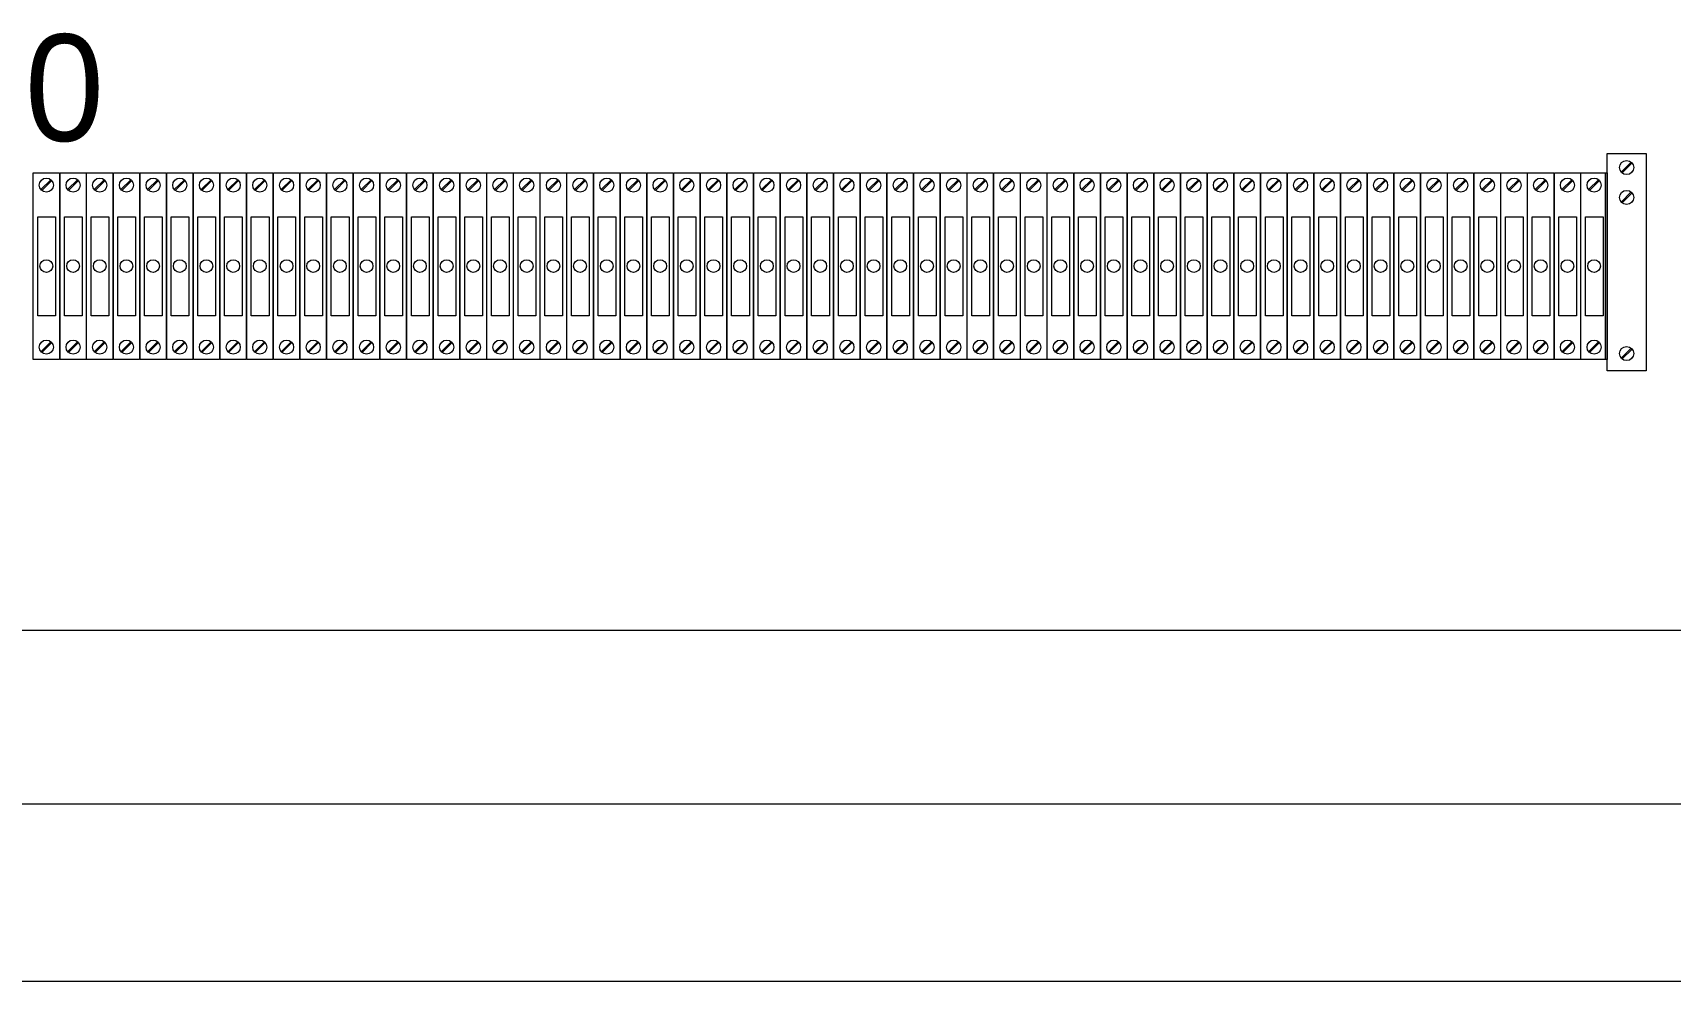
# Model space of a CAD drawing. Header units: millimetres. Extents: x 32721 to 72822, y 57624 to 123188.
# Drawn here: x 37888 to 38078.6, y 65149.2 to 65259.6 of the extents above; entities that cross this region are included whole.
import ezdxf

# ---------------------------------------------------------------- set-up
doc = ezdxf.new("R2010")
doc.units = ezdxf.units.MM
doc.header["$LTSCALE"] = 10
doc.layers.add('1轮廓实线层', color=7, linetype='Continuous', lineweight=18)
doc.layers.add('6文字层', color=3, linetype='Continuous', lineweight=18)
doc.styles.add('样式 1', font='SIMYOU.TTF', dxfattribs={"width": 0.75})

msp = doc.modelspace()

# ---------------------------------------------------------------- linework, layer by layer
at = {"layer": '1轮廓实线层', "lineweight": 13}
for p, q in [((38071.22, 65245.52), (38075.77, 65245.52)), ((38071.22, 65220.24), (38071.22, 65245.52)), ((38075.77, 65245.52), (38075.77, 65220.24)), ((38072.86, 65243.36), (38074.02, 65244.52)), ((38072.96, 65243.26), (38074.12, 65244.42)), ((37888.09, 65243.29), (37891.13, 65243.29)), ((37888.09, 65221.56), (37888.09, 65243.29)), ((37888.98, 65241.32), (37890.14, 65242.48)), ((37889.08, 65241.22), (37890.24, 65242.38)), ((37891.13, 65243.29), (37891.13, 65221.56)), ((37891.2, 65243.29), (37894.23, 65243.29)), ((37891.2, 65221.56), (37891.2, 65243.29)), ((37892.08, 65241.32), (37893.25, 65242.48)), ((37892.19, 65241.22), (37893.35, 65242.38)), ((37894.23, 65243.29), (37894.23, 65221.56)), ((37894.3, 65243.29), (37897.34, 65243.29)), ((37894.3, 65221.56), (37894.3, 65243.29)), ((37895.19, 65241.32), (37896.35, 65242.48)), ((37895.29, 65241.22), (37896.45, 65242.38)), ((37897.34, 65243.29), (37897.34, 65221.56)), ((37897.41, 65243.29), (37900.44, 65243.29)), ((37897.41, 65221.56), (37897.41, 65243.29)), ((37898.29, 65241.32), (37899.46, 65242.48)), ((37898.4, 65241.22), (37899.56, 65242.38)), ((37900.44, 65243.29), (37900.44, 65221.56)), ((37900.51, 65243.29), (37903.55, 65243.29)), ((37900.51, 65221.56), (37900.51, 65243.29)), ((37901.4, 65241.32), (37902.56, 65242.48)), ((37901.5, 65241.22), (37902.66, 65242.38)), ((37903.55, 65243.29), (37903.55, 65221.56)), ((37903.62, 65243.29), (37906.65, 65243.29)), ((37903.62, 65221.56), (37903.62, 65243.29)), ((37904.5, 65241.32), (37905.67, 65242.48)), ((37904.61, 65241.22), (37905.77, 65242.38)), ((37906.65, 65243.29), (37906.65, 65221.56)), ((37906.72, 65243.29), (37909.76, 65243.29)), ((37906.72, 65221.56), (37906.72, 65243.29)), ((37907.61, 65241.32), (37908.77, 65242.48)), ((37907.71, 65241.22), (37908.87, 65242.38)), ((37909.76, 65243.29), (37909.76, 65221.56)), ((37909.83, 65243.29), (37912.86, 65243.29)), ((37909.83, 65221.56), (37909.83, 65243.29)), ((37910.71, 65241.32), (37911.88, 65242.48)), ((37910.82, 65241.22), (37911.98, 65242.38)), ((37912.86, 65243.29), (37912.86, 65221.56)), ((37912.93, 65243.29), (37915.97, 65243.29)), ((37912.93, 65221.56), (37912.93, 65243.29)), ((37913.82, 65241.32), (37914.98, 65242.48)), ((37913.92, 65241.22), (37915.08, 65242.38)), ((37915.97, 65243.29), (37915.97, 65221.56)), ((37916.04, 65243.29), (37919.07, 65243.29)), ((37916.04, 65221.56), (37916.04, 65243.29)), ((37916.92, 65241.32), (37918.09, 65242.48)), ((37917.03, 65241.22), (37918.19, 65242.38)), ((37919.07, 65243.29), (37919.07, 65221.56)), ((37919.14, 65243.29), (37922.18, 65243.29)), ((37919.14, 65221.56), (37919.14, 65243.29)), ((37920.03, 65241.32), (37921.19, 65242.48)), ((37920.13, 65241.22), (37921.29, 65242.38)), ((37922.18, 65243.29), (37922.18, 65221.56)), ((37922.25, 65243.29), (37925.28, 65243.29)), ((37922.25, 65221.56), (37922.25, 65243.29)), ((37923.13, 65241.32), (37924.3, 65242.48)), ((37923.24, 65241.22), (37924.4, 65242.38)), ((37925.28, 65243.29), (37925.28, 65221.56)), ((37925.35, 65243.29), (37928.39, 65243.29)), ((37925.35, 65221.56), (37925.35, 65243.29)), ((37926.24, 65241.32), (37927.4, 65242.48)), ((37926.34, 65241.22), (37927.5, 65242.38)), ((37928.39, 65243.29), (37928.39, 65221.56)), ((37928.46, 65243.29), (37931.49, 65243.29)), ((37928.46, 65221.56), (37928.46, 65243.29)), ((37929.34, 65241.32), (37930.51, 65242.48)), ((37929.45, 65241.22), (37930.61, 65242.38)), ((37931.49, 65243.29), (37931.49, 65221.56)), ((37931.56, 65243.29), (37934.6, 65243.29)), ((37931.56, 65221.56), (37931.56, 65243.29)), ((37932.45, 65241.32), (37933.61, 65242.48)), ((37932.55, 65241.22), (37933.71, 65242.38)), ((37934.6, 65243.29), (37934.6, 65221.56)), ((37934.67, 65243.29), (37937.7, 65243.29)), ((37934.67, 65221.56), (37934.67, 65243.29)), ((37935.55, 65241.32), (37936.72, 65242.48)), ((37935.66, 65241.22), (37936.82, 65242.38)), ((37937.7, 65243.29), (37937.7, 65221.56)), ((37937.77, 65243.29), (37940.81, 65243.29)), ((37937.77, 65221.56), (37937.77, 65243.29)), ((37938.66, 65241.32), (37939.82, 65242.48)), ((37938.76, 65241.22), (37939.92, 65242.38)), ((37940.81, 65243.29), (37940.81, 65221.56)), ((37940.88, 65243.29), (37943.91, 65243.29)), ((37940.88, 65221.56), (37940.88, 65243.29)), ((37941.76, 65241.32), (37942.93, 65242.48)), ((37941.87, 65241.22), (37943.03, 65242.38)), ((37943.91, 65243.29), (37943.91, 65221.56)), ((37943.98, 65243.29), (37947.02, 65243.29)), ((37943.98, 65221.56), (37943.98, 65243.29)), ((37944.87, 65241.32), (37946.03, 65242.48)), ((37944.97, 65241.22), (37946.13, 65242.38)), ((37947.02, 65243.29), (37947.02, 65221.56)), ((37947.09, 65221.56), (37947.09, 65243.29)), ((37947.09, 65243.29), (37950.12, 65243.29)), ((37947.09, 65221.56), (37947.09, 65243.29)), ((37947.97, 65241.32), (37949.14, 65242.48)), ((37948.08, 65241.22), (37949.24, 65242.38)), ((37950.12, 65243.29), (37950.12, 65221.56)), ((37950.19, 65243.29), (37953.23, 65243.29)), ((37950.19, 65221.56), (37950.19, 65243.29)), ((37951.08, 65241.32), (37952.24, 65242.48)), ((37951.18, 65241.22), (37952.34, 65242.38)), ((37953.23, 65243.29), (37953.23, 65221.56)), ((37953.3, 65243.29), (37956.33, 65243.29)), ((37953.3, 65221.56), (37953.3, 65243.29)), ((37954.18, 65241.32), (37955.35, 65242.48)), ((37954.29, 65241.22), (37955.45, 65242.38)), ((37956.33, 65243.29), (37956.33, 65221.56)), ((37956.4, 65243.29), (37959.44, 65243.29)), ((37956.4, 65221.56), (37956.4, 65243.29)), ((37957.29, 65241.32), (37958.45, 65242.48)), ((37957.39, 65241.22), (37958.55, 65242.38)), ((37959.44, 65243.29), (37959.44, 65221.56)), ((37959.51, 65243.29), (37962.54, 65243.29)), ((37959.51, 65221.56), (37959.51, 65243.29)), ((37960.39, 65241.32), (37961.56, 65242.48)), ((37960.5, 65241.22), (37961.66, 65242.38)), ((37962.54, 65243.29), (37962.54, 65221.56)), ((37962.61, 65243.29), (37965.65, 65243.29)), ((37962.61, 65221.56), (37962.61, 65243.29)), ((37963.5, 65241.32), (37964.66, 65242.48)), ((37963.6, 65241.22), (37964.76, 65242.38)), ((37965.65, 65243.29), (37965.65, 65221.56)), ((37965.72, 65243.29), (37968.75, 65243.29)), ((37965.72, 65221.56), (37965.72, 65243.29)), ((37966.6, 65241.32), (37967.77, 65242.48)), ((37966.71, 65241.22), (37967.87, 65242.38)), ((37968.75, 65243.29), (37968.75, 65221.56)), ((37968.82, 65243.29), (37971.86, 65243.29)), ((37968.82, 65221.56), (37968.82, 65243.29)), ((37969.71, 65241.32), (37970.87, 65242.48)), ((37969.81, 65241.22), (37970.97, 65242.38)), ((37971.86, 65243.29), (37971.86, 65221.56)), ((37971.93, 65243.29), (37974.96, 65243.29)), ((37971.93, 65221.56), (37971.93, 65243.29)), ((37972.81, 65241.32), (37973.98, 65242.48)), ((37972.92, 65241.22), (37974.08, 65242.38)), ((37974.96, 65243.29), (37974.96, 65221.56)), ((37975.03, 65243.29), (37978.07, 65243.29)), ((37975.03, 65221.56), (37975.03, 65243.29)), ((37975.92, 65241.32), (37977.08, 65242.48)), ((37976.02, 65241.22), (37977.18, 65242.38)), ((37978.07, 65243.29), (37978.07, 65221.56)), ((37978.14, 65243.29), (37981.17, 65243.29)), ((37978.14, 65221.56), (37978.14, 65243.29)), ((37979.02, 65241.32), (37980.19, 65242.48)), ((37979.13, 65241.22), (37980.29, 65242.38)), ((37981.17, 65243.29), (37981.17, 65221.56)), ((37981.24, 65243.29), (37984.28, 65243.29)), ((37981.24, 65221.56), (37981.24, 65243.29)), ((37982.13, 65241.32), (37983.29, 65242.48)), ((37982.23, 65241.22), (37983.39, 65242.38)), ((37984.28, 65243.29), (37984.28, 65221.56)), ((37984.35, 65243.29), (37987.38, 65243.29)), ((37984.35, 65221.56), (37984.35, 65243.29)), ((37985.23, 65241.32), (37986.4, 65242.48)), ((37985.34, 65241.22), (37986.5, 65242.38)), ((37987.38, 65243.29), (37987.38, 65221.56)), ((37987.45, 65243.29), (37990.49, 65243.29)), ((37987.45, 65221.56), (37987.45, 65243.29)), ((37988.34, 65241.32), (37989.5, 65242.48)), ((37988.44, 65241.22), (37989.6, 65242.38)), ((37990.49, 65243.29), (37990.49, 65221.56)), ((37990.56, 65243.29), (37993.59, 65243.29)), ((37990.56, 65221.56), (37990.56, 65243.29)), ((37991.44, 65241.32), (37992.61, 65242.48)), ((37991.55, 65241.22), (37992.71, 65242.38)), ((37993.59, 65243.29), (37993.59, 65221.56)), ((37993.66, 65243.29), (37996.7, 65243.29)), ((37993.66, 65221.56), (37993.66, 65243.29)), ((37994.55, 65241.32), (37995.71, 65242.48)), ((37994.65, 65241.22), (37995.81, 65242.38)), ((37996.7, 65243.29), (37996.7, 65221.56)), ((37996.77, 65243.29), (37999.8, 65243.29)), ((37996.77, 65221.56), (37996.77, 65243.29)), ((37997.65, 65241.32), (37998.82, 65242.48)), ((37997.76, 65241.22), (37998.92, 65242.38)), ((37999.8, 65243.29), (37999.8, 65221.56)), ((37999.87, 65243.29), (38002.91, 65243.29)), ((37999.87, 65221.56), (37999.87, 65243.29)), ((38000.76, 65241.32), (38001.92, 65242.48)), ((38000.86, 65241.22), (38002.02, 65242.38)), ((38002.91, 65243.29), (38002.91, 65221.56)), ((38002.98, 65243.29), (38006.01, 65243.29)), ((38002.98, 65221.56), (38002.98, 65243.29)), ((38003.86, 65241.32), (38005.03, 65242.48)), ((38003.97, 65241.22), (38005.13, 65242.38)), ((38006.01, 65243.29), (38006.01, 65221.56)), ((38006.08, 65243.29), (38009.12, 65243.29)), ((38006.08, 65221.56), (38006.08, 65243.29)), ((38006.97, 65241.32), (38008.13, 65242.48)), ((38007.07, 65241.22), (38008.23, 65242.38)), ((38009.12, 65243.29), (38009.12, 65221.56)), ((38009.19, 65221.56), (38009.19, 65243.29)), ((38009.19, 65243.29), (38012.22, 65243.29)), ((38009.19, 65221.56), (38009.19, 65243.29)), ((38010.07, 65241.32), (38011.24, 65242.48)), ((38010.18, 65241.22), (38011.34, 65242.38)), ((38012.22, 65243.29), (38012.22, 65221.56)), ((38012.29, 65243.29), (38015.33, 65243.29)), ((38012.29, 65221.56), (38012.29, 65243.29)), ((38013.18, 65241.32), (38014.34, 65242.48)), ((38013.28, 65241.22), (38014.44, 65242.38)), ((38015.33, 65243.29), (38015.33, 65221.56)), ((38015.4, 65243.29), (38018.43, 65243.29)), ((38015.4, 65221.56), (38015.4, 65243.29)), ((38016.28, 65241.32), (38017.45, 65242.48)), ((38016.39, 65241.22), (38017.55, 65242.38)), ((38018.43, 65243.29), (38018.43, 65221.56)), ((38018.5, 65243.29), (38021.54, 65243.29)), ((38018.5, 65221.56), (38018.5, 65243.29)), ((38019.39, 65241.32), (38020.55, 65242.48)), ((38019.49, 65241.22), (38020.65, 65242.38)), ((38021.54, 65243.29), (38021.54, 65221.56)), ((38021.61, 65243.29), (38024.64, 65243.29)), ((38021.61, 65221.56), (38021.61, 65243.29)), ((38022.49, 65241.32), (38023.66, 65242.48)), ((38022.6, 65241.22), (38023.76, 65242.38)), ((38024.64, 65243.29), (38024.64, 65221.56)), ((38024.71, 65243.29), (38027.75, 65243.29)), ((38024.71, 65221.56), (38024.71, 65243.29)), ((38025.6, 65241.32), (38026.76, 65242.48)), ((38025.7, 65241.22), (38026.86, 65242.38)), ((38027.75, 65243.29), (38027.75, 65221.56)), ((38027.82, 65243.29), (38030.85, 65243.29)), ((38027.82, 65221.56), (38027.82, 65243.29)), ((38028.7, 65241.32), (38029.87, 65242.48)), ((38028.81, 65241.22), (38029.97, 65242.38)), ((38030.85, 65243.29), (38030.85, 65221.56)), ((38030.92, 65243.29), (38033.96, 65243.29)), ((38030.92, 65221.56), (38030.92, 65243.29)), ((38031.81, 65241.32), (38032.97, 65242.48)), ((38031.91, 65241.22), (38033.07, 65242.38)), ((38033.96, 65243.29), (38033.96, 65221.56)), ((38034.03, 65243.29), (38037.06, 65243.29)), ((38034.03, 65221.56), (38034.03, 65243.29)), ((38034.91, 65241.32), (38036.08, 65242.48)), ((38035.02, 65241.22), (38036.18, 65242.38)), ((38037.06, 65243.29), (38037.06, 65221.56)), ((38037.13, 65243.29), (38040.17, 65243.29)), ((38037.13, 65221.56), (38037.13, 65243.29)), ((38038.02, 65241.32), (38039.18, 65242.48)), ((38038.12, 65241.22), (38039.28, 65242.38)), ((38040.17, 65243.29), (38040.17, 65221.56)), ((38040.24, 65243.29), (38043.27, 65243.29)), ((38040.24, 65221.56), (38040.24, 65243.29)), ((38041.12, 65241.32), (38042.29, 65242.48)), ((38041.23, 65241.22), (38042.39, 65242.38)), ((38043.27, 65243.29), (38043.27, 65221.56)), ((38043.34, 65243.29), (38046.38, 65243.29)), ((38043.34, 65221.56), (38043.34, 65243.29)), ((38044.23, 65241.32), (38045.39, 65242.48)), ((38044.33, 65241.22), (38045.49, 65242.38)), ((38046.38, 65243.29), (38046.38, 65221.56)), ((38046.45, 65243.29), (38049.48, 65243.29)), ((38046.45, 65221.56), (38046.45, 65243.29)), ((38047.33, 65241.32), (38048.5, 65242.48)), ((38047.44, 65241.22), (38048.6, 65242.38)), ((38049.48, 65243.29), (38049.48, 65221.56)), ((38049.55, 65243.29), (38052.59, 65243.29)), ((38049.55, 65221.56), (38049.55, 65243.29)), ((38050.44, 65241.32), (38051.6, 65242.48)), ((38050.54, 65241.22), (38051.7, 65242.38)), ((38052.59, 65243.29), (38052.59, 65221.56)), ((38052.66, 65243.29), (38055.69, 65243.29)), ((38052.66, 65221.56), (38052.66, 65243.29)), ((38053.54, 65241.32), (38054.71, 65242.48)), ((38053.65, 65241.22), (38054.81, 65242.38)), ((38055.69, 65243.29), (38055.69, 65221.56)), ((38055.76, 65243.29), (38058.8, 65243.29)), ((38055.76, 65221.56), (38055.76, 65243.29)), ((38056.65, 65241.32), (38057.81, 65242.48)), ((38056.75, 65241.22), (38057.91, 65242.38)), ((38058.8, 65243.29), (38058.8, 65221.56)), ((38058.87, 65243.29), (38061.9, 65243.29)), ((38058.87, 65221.56), (38058.87, 65243.29)), ((38059.75, 65241.32), (38060.92, 65242.48)), ((38059.86, 65241.22), (38061.02, 65242.38)), ((38061.9, 65243.29), (38061.9, 65221.56)), ((38061.97, 65243.29), (38065.01, 65243.29)), ((38061.97, 65221.56), (38061.97, 65243.29)), ((38062.86, 65241.32), (38064.02, 65242.48)), ((38062.96, 65241.22), (38064.12, 65242.38)), ((38065.01, 65243.29), (38065.01, 65221.56)), ((38065.08, 65243.29), (38068.11, 65243.29)), ((38065.08, 65221.56), (38065.08, 65243.29)), ((38065.96, 65241.32), (38067.13, 65242.48)), ((38066.07, 65241.22), (38067.23, 65242.38)), ((38068.11, 65243.29), (38068.11, 65221.56)), ((38068.18, 65243.29), (38071.22, 65243.29)), ((38068.18, 65221.56), (38068.18, 65243.29)), ((38069.07, 65241.32), (38070.23, 65242.48)), ((38069.17, 65241.22), (38070.33, 65242.38)), ((38071.05, 65221.56), (38071.05, 65243.29)), ((38071.22, 65243.29), (38071.22, 65221.56)), ((38072.86, 65239.88), (38074.02, 65241.05)), ((38072.96, 65239.78), (38074.12, 65240.94)), ((37888.98, 65222.47), (37890.14, 65223.63)), ((37889.08, 65222.37), (37890.24, 65223.53)), ((37892.08, 65222.47), (37893.25, 65223.63)), ((37892.19, 65222.37), (37893.35, 65223.53)), ((37895.19, 65222.47), (37896.35, 65223.63)), ((37895.29, 65222.37), (37896.45, 65223.53)), ((37898.29, 65222.47), (37899.46, 65223.63)), ((37898.4, 65222.37), (37899.56, 65223.53)), ((37901.4, 65222.47), (37902.56, 65223.63)), ((37901.5, 65222.37), (37902.66, 65223.53)), ((37904.5, 65222.47), (37905.67, 65223.63)), ((37904.61, 65222.37), (37905.77, 65223.53)), ((37907.61, 65222.47), (37908.77, 65223.63)), ((37907.71, 65222.37), (37908.87, 65223.53)), ((37910.71, 65222.47), (37911.88, 65223.63)), ((37910.82, 65222.37), (37911.98, 65223.53)), ((37913.82, 65222.47), (37914.98, 65223.63)), ((37913.92, 65222.37), (37915.08, 65223.53)), ((37916.92, 65222.47), (37918.09, 65223.63)), ((37917.03, 65222.37), (37918.19, 65223.53)), ((37920.03, 65222.47), (37921.19, 65223.63)), ((37920.13, 65222.37), (37921.29, 65223.53)), ((37923.13, 65222.47), (37924.3, 65223.63)), ((37923.24, 65222.37), (37924.4, 65223.53)), ((37926.24, 65222.47), (37927.4, 65223.63)), ((37926.34, 65222.37), (37927.5, 65223.53)), ((37929.34, 65222.47), (37930.51, 65223.63)), ((37929.45, 65222.37), (37930.61, 65223.53)), ((37932.45, 65222.47), (37933.61, 65223.63)), ((37932.55, 65222.37), (37933.71, 65223.53)), ((37935.55, 65222.47), (37936.72, 65223.63)), ((37935.66, 65222.37), (37936.82, 65223.53)), ((37938.66, 65222.47), (37939.82, 65223.63)), ((37938.76, 65222.37), (37939.92, 65223.53)), ((37941.76, 65222.47), (37942.93, 65223.63)), ((37941.87, 65222.37), (37943.03, 65223.53)), ((37944.87, 65222.47), (37946.03, 65223.63)), ((37944.97, 65222.37), (37946.13, 65223.53)), ((37947.97, 65222.47), (37949.14, 65223.63)), ((37948.08, 65222.37), (37949.24, 65223.53)), ((37951.08, 65222.47), (37952.24, 65223.63)), ((37951.18, 65222.37), (37952.34, 65223.53)), ((37954.18, 65222.47), (37955.35, 65223.63)), ((37954.29, 65222.37), (37955.45, 65223.53)), ((37957.29, 65222.47), (37958.45, 65223.63)), ((37957.39, 65222.37), (37958.55, 65223.53)), ((37960.39, 65222.47), (37961.56, 65223.63)), ((37960.5, 65222.37), (37961.66, 65223.53)), ((37963.5, 65222.47), (37964.66, 65223.63)), ((37963.6, 65222.37), (37964.76, 65223.53)), ((37966.6, 65222.47), (37967.77, 65223.63)), ((37966.71, 65222.37), (37967.87, 65223.53)), ((37969.71, 65222.47), (37970.87, 65223.63)), ((37969.81, 65222.37), (37970.97, 65223.53)), ((37972.81, 65222.47), (37973.98, 65223.63)), ((37972.92, 65222.37), (37974.08, 65223.53)), ((37975.92, 65222.47), (37977.08, 65223.63)), ((37976.02, 65222.37), (37977.18, 65223.53)), ((37979.02, 65222.47), (37980.19, 65223.63)), ((37979.13, 65222.37), (37980.29, 65223.53)), ((37982.13, 65222.47), (37983.29, 65223.63)), ((37982.23, 65222.37), (37983.39, 65223.53)), ((37985.23, 65222.47), (37986.4, 65223.63)), ((37985.34, 65222.37), (37986.5, 65223.53)), ((37988.34, 65222.47), (37989.5, 65223.63)), ((37988.44, 65222.37), (37989.6, 65223.53)), ((37991.44, 65222.47), (37992.61, 65223.63)), ((37991.55, 65222.37), (37992.71, 65223.53)), ((37994.55, 65222.47), (37995.71, 65223.63)), ((37994.65, 65222.37), (37995.81, 65223.53)), ((37997.65, 65222.47), (37998.82, 65223.63)), ((37997.76, 65222.37), (37998.92, 65223.53)), ((38000.76, 65222.47), (38001.92, 65223.63)), ((38000.86, 65222.37), (38002.02, 65223.53)), ((38003.86, 65222.47), (38005.03, 65223.63)), ((38003.97, 65222.37), (38005.13, 65223.53)), ((38006.97, 65222.47), (38008.13, 65223.63)), ((38007.07, 65222.37), (38008.23, 65223.53)), ((38010.07, 65222.47), (38011.24, 65223.63)), ((38010.18, 65222.37), (38011.34, 65223.53)), ((38013.18, 65222.47), (38014.34, 65223.63)), ((38013.28, 65222.37), (38014.44, 65223.53)), ((38016.28, 65222.47), (38017.45, 65223.63)), ((38016.39, 65222.37), (38017.55, 65223.53)), ((38019.39, 65222.47), (38020.55, 65223.63)), ((38019.49, 65222.37), (38020.65, 65223.53)), ((38022.49, 65222.47), (38023.66, 65223.63)), ((38022.6, 65222.37), (38023.76, 65223.53)), ((38025.6, 65222.47), (38026.76, 65223.63)), ((38025.7, 65222.37), (38026.86, 65223.53)), ((38028.7, 65222.47), (38029.87, 65223.63)), ((38028.81, 65222.37), (38029.97, 65223.53)), ((38031.81, 65222.47), (38032.97, 65223.63)), ((38031.91, 65222.37), (38033.07, 65223.53)), ((38034.91, 65222.47), (38036.08, 65223.63)), ((38035.02, 65222.37), (38036.18, 65223.53)), ((38038.02, 65222.47), (38039.18, 65223.63)), ((38038.12, 65222.37), (38039.28, 65223.53)), ((38041.12, 65222.47), (38042.29, 65223.63)), ((38041.23, 65222.37), (38042.39, 65223.53)), ((38044.23, 65222.47), (38045.39, 65223.63)), ((38044.33, 65222.37), (38045.49, 65223.53)), ((38047.33, 65222.47), (38048.5, 65223.63)), ((38047.44, 65222.37), (38048.6, 65223.53)), ((38050.44, 65222.47), (38051.6, 65223.63)), ((38050.54, 65222.37), (38051.7, 65223.53)), ((38053.54, 65222.47), (38054.71, 65223.63)), ((38053.65, 65222.37), (38054.81, 65223.53)), ((38056.65, 65222.47), (38057.81, 65223.63)), ((38056.75, 65222.37), (38057.91, 65223.53)), ((38059.75, 65222.47), (38060.92, 65223.63)), ((38059.86, 65222.37), (38061.02, 65223.53)), ((38062.86, 65222.47), (38064.02, 65223.63)), ((38062.96, 65222.37), (38064.12, 65223.53)), ((38065.96, 65222.47), (38067.13, 65223.63)), ((38066.07, 65222.37), (38067.23, 65223.53)), ((38069.07, 65222.47), (38070.23, 65223.63)), ((38069.17, 65222.37), (38070.33, 65223.53)), ((38072.86, 65221.72), (38074.02, 65222.88)), ((38072.96, 65221.62), (38074.12, 65222.78)), ((37891.13, 65221.56), (37888.09, 65221.56)), ((37894.23, 65221.56), (37891.2, 65221.56)), ((37897.34, 65221.56), (37894.3, 65221.56)), ((37900.44, 65221.56), (37897.41, 65221.56)), ((37903.55, 65221.56), (37900.51, 65221.56)), ((37906.65, 65221.56), (37903.62, 65221.56)), ((37909.76, 65221.56), (37906.72, 65221.56)), ((37912.86, 65221.56), (37909.83, 65221.56)), ((37915.97, 65221.56), (37912.93, 65221.56)), ((37919.07, 65221.56), (37916.04, 65221.56)), ((37922.18, 65221.56), (37919.14, 65221.56)), ((37925.28, 65221.56), (37922.25, 65221.56)), ((37928.39, 65221.56), (37925.35, 65221.56)), ((37931.49, 65221.56), (37928.46, 65221.56)), ((37934.6, 65221.56), (37931.56, 65221.56)), ((37937.7, 65221.56), (37934.67, 65221.56)), ((37940.81, 65221.56), (37937.77, 65221.56)), ((37943.91, 65221.56), (37940.88, 65221.56)), ((37947.02, 65221.56), (37943.98, 65221.56)), ((37950.12, 65221.56), (37947.09, 65221.56)), ((37953.23, 65221.56), (37950.19, 65221.56)), ((37956.33, 65221.56), (37953.3, 65221.56)), ((37959.44, 65221.56), (37956.4, 65221.56)), ((37962.54, 65221.56), (37959.51, 65221.56)), ((37965.65, 65221.56), (37962.61, 65221.56)), ((37968.75, 65221.56), (37965.72, 65221.56)), ((37971.86, 65221.56), (37968.82, 65221.56)), ((37974.96, 65221.56), (37971.93, 65221.56)), ((37978.07, 65221.56), (37975.03, 65221.56)), ((37981.17, 65221.56), (37978.14, 65221.56)), ((37984.28, 65221.56), (37981.24, 65221.56)), ((37987.38, 65221.56), (37984.35, 65221.56)), ((37990.49, 65221.56), (37987.45, 65221.56)), ((37993.59, 65221.56), (37990.56, 65221.56)), ((37996.7, 65221.56), (37993.66, 65221.56)), ((37999.8, 65221.56), (37996.77, 65221.56)), ((38002.91, 65221.56), (37999.87, 65221.56)), ((38006.01, 65221.56), (38002.98, 65221.56)), ((38009.12, 65221.56), (38006.08, 65221.56)), ((38012.22, 65221.56), (38009.19, 65221.56)), ((38015.33, 65221.56), (38012.29, 65221.56)), ((38018.43, 65221.56), (38015.4, 65221.56)), ((38021.54, 65221.56), (38018.5, 65221.56)), ((38024.64, 65221.56), (38021.61, 65221.56)), ((38027.75, 65221.56), (38024.71, 65221.56)), ((38030.85, 65221.56), (38027.82, 65221.56)), ((38033.96, 65221.56), (38030.92, 65221.56)), ((38037.06, 65221.56), (38034.03, 65221.56)), ((38040.17, 65221.56), (38037.13, 65221.56)), ((38043.27, 65221.56), (38040.24, 65221.56)), ((38046.38, 65221.56), (38043.34, 65221.56)), ((38049.48, 65221.56), (38046.45, 65221.56)), ((38052.59, 65221.56), (38049.55, 65221.56)), ((38055.69, 65221.56), (38052.66, 65221.56)), ((38058.8, 65221.56), (38055.76, 65221.56)), ((38061.9, 65221.56), (38058.87, 65221.56)), ((38065.01, 65221.56), (38061.97, 65221.56)), ((38068.11, 65221.56), (38065.08, 65221.56)), ((38071.22, 65221.56), (38068.18, 65221.56)), ((38075.77, 65220.24), (38071.22, 65220.24))]:
    msp.add_line(p, q, dxfattribs=at)
at = {"layer": '1轮廓实线层'}
for p, q in [((38380.4, 65190.04), (37801.99, 65190.04)), ((38400.11, 65169.82), (37782.28, 65169.82)), ((37757.62, 65149.24), (38424.77, 65149.24))]:
    msp.add_line(p, q, dxfattribs=at)
at = {"layer": '1轮廓实线层', "lineweight": 13}
for points in [[(37888.62, 65238.15), (37890.68, 65238.15), (37890.68, 65226.65), (37888.62, 65226.65)], [(37891.72, 65238.15), (37893.78, 65238.15), (37893.78, 65226.65), (37891.72, 65226.65)], [(37894.83, 65238.15), (37896.89, 65238.15), (37896.89, 65226.65), (37894.83, 65226.65)], [(37897.93, 65238.15), (37899.99, 65238.15), (37899.99, 65226.65), (37897.93, 65226.65)], [(37901.04, 65238.15), (37903.1, 65238.15), (37903.1, 65226.65), (37901.04, 65226.65)], [(37904.14, 65238.15), (37906.2, 65238.15), (37906.2, 65226.65), (37904.14, 65226.65)], [(37907.25, 65238.15), (37909.31, 65238.15), (37909.31, 65226.65), (37907.25, 65226.65)], [(37910.35, 65238.15), (37912.41, 65238.15), (37912.41, 65226.65), (37910.35, 65226.65)], [(37913.46, 65238.15), (37915.52, 65238.15), (37915.52, 65226.65), (37913.46, 65226.65)], [(37916.56, 65238.15), (37918.62, 65238.15), (37918.62, 65226.65), (37916.56, 65226.65)], [(37919.67, 65238.15), (37921.73, 65238.15), (37921.73, 65226.65), (37919.67, 65226.65)], [(37922.77, 65238.15), (37924.83, 65238.15), (37924.83, 65226.65), (37922.77, 65226.65)], [(37925.88, 65238.15), (37927.94, 65238.15), (37927.94, 65226.65), (37925.88, 65226.65)], [(37928.98, 65238.15), (37931.04, 65238.15), (37931.04, 65226.65), (37928.98, 65226.65)], [(37932.09, 65238.15), (37934.15, 65238.15), (37934.15, 65226.65), (37932.09, 65226.65)], [(37935.19, 65238.15), (37937.25, 65238.15), (37937.25, 65226.65), (37935.19, 65226.65)], [(37938.3, 65238.15), (37940.36, 65238.15), (37940.36, 65226.65), (37938.3, 65226.65)], [(37941.4, 65238.15), (37943.46, 65238.15), (37943.46, 65226.65), (37941.4, 65226.65)], [(37944.51, 65238.15), (37946.57, 65238.15), (37946.57, 65226.65), (37944.51, 65226.65)], [(37947.61, 65238.15), (37949.67, 65238.15), (37949.67, 65226.65), (37947.61, 65226.65)], [(37950.72, 65238.15), (37952.78, 65238.15), (37952.78, 65226.65), (37950.72, 65226.65)], [(37953.82, 65238.15), (37955.88, 65238.15), (37955.88, 65226.65), (37953.82, 65226.65)], [(37956.93, 65238.15), (37958.99, 65238.15), (37958.99, 65226.65), (37956.93, 65226.65)], [(37960.03, 65238.15), (37962.09, 65238.15), (37962.09, 65226.65), (37960.03, 65226.65)], [(37963.14, 65238.15), (37965.2, 65238.15), (37965.2, 65226.65), (37963.14, 65226.65)], [(37966.24, 65238.15), (37968.3, 65238.15), (37968.3, 65226.65), (37966.24, 65226.65)], [(37969.35, 65238.15), (37971.41, 65238.15), (37971.41, 65226.65), (37969.35, 65226.65)], [(37972.45, 65238.15), (37974.51, 65238.15), (37974.51, 65226.65), (37972.45, 65226.65)], [(37975.56, 65238.15), (37977.62, 65238.15), (37977.62, 65226.65), (37975.56, 65226.65)], [(37978.66, 65238.15), (37980.72, 65238.15), (37980.72, 65226.65), (37978.66, 65226.65)], [(37981.77, 65238.15), (37983.83, 65238.15), (37983.83, 65226.65), (37981.77, 65226.65)], [(37984.87, 65238.15), (37986.93, 65238.15), (37986.93, 65226.65), (37984.87, 65226.65)], [(37987.98, 65238.15), (37990.04, 65238.15), (37990.04, 65226.65), (37987.98, 65226.65)], [(37991.08, 65238.15), (37993.14, 65238.15), (37993.14, 65226.65), (37991.08, 65226.65)], [(37994.19, 65238.15), (37996.25, 65238.15), (37996.25, 65226.65), (37994.19, 65226.65)], [(37997.29, 65238.15), (37999.35, 65238.15), (37999.35, 65226.65), (37997.29, 65226.65)], [(38000.4, 65238.15), (38002.46, 65238.15), (38002.46, 65226.65), (38000.4, 65226.65)], [(38003.5, 65238.15), (38005.56, 65238.15), (38005.56, 65226.65), (38003.5, 65226.65)], [(38006.61, 65238.15), (38008.67, 65238.15), (38008.67, 65226.65), (38006.61, 65226.65)], [(38009.71, 65238.15), (38011.77, 65238.15), (38011.77, 65226.65), (38009.71, 65226.65)], [(38012.82, 65238.15), (38014.88, 65238.15), (38014.88, 65226.65), (38012.82, 65226.65)], [(38015.92, 65238.15), (38017.98, 65238.15), (38017.98, 65226.65), (38015.92, 65226.65)], [(38019.03, 65238.15), (38021.09, 65238.15), (38021.09, 65226.65), (38019.03, 65226.65)], [(38022.13, 65238.15), (38024.19, 65238.15), (38024.19, 65226.65), (38022.13, 65226.65)], [(38025.24, 65238.15), (38027.3, 65238.15), (38027.3, 65226.65), (38025.24, 65226.65)], [(38028.34, 65238.15), (38030.4, 65238.15), (38030.4, 65226.65), (38028.34, 65226.65)], [(38031.45, 65238.15), (38033.51, 65238.15), (38033.51, 65226.65), (38031.45, 65226.65)], [(38034.55, 65238.15), (38036.61, 65238.15), (38036.61, 65226.65), (38034.55, 65226.65)], [(38037.66, 65238.15), (38039.72, 65238.15), (38039.72, 65226.65), (38037.66, 65226.65)], [(38040.76, 65238.15), (38042.82, 65238.15), (38042.82, 65226.65), (38040.76, 65226.65)], [(38043.87, 65238.15), (38045.93, 65238.15), (38045.93, 65226.65), (38043.87, 65226.65)], [(38046.97, 65238.15), (38049.03, 65238.15), (38049.03, 65226.65), (38046.97, 65226.65)], [(38050.08, 65238.15), (38052.14, 65238.15), (38052.14, 65226.65), (38050.08, 65226.65)], [(38053.18, 65238.15), (38055.24, 65238.15), (38055.24, 65226.65), (38053.18, 65226.65)], [(38056.29, 65238.15), (38058.35, 65238.15), (38058.35, 65226.65), (38056.29, 65226.65)], [(38059.39, 65238.15), (38061.46, 65238.15), (38061.46, 65226.65), (38059.39, 65226.65)], [(38062.5, 65238.15), (38064.56, 65238.15), (38064.56, 65226.65), (38062.5, 65226.65)], [(38065.6, 65238.15), (38067.67, 65238.15), (38067.67, 65226.65), (38065.6, 65226.65)], [(38068.71, 65238.15), (38070.77, 65238.15), (38070.77, 65226.65), (38068.71, 65226.65)]]:
    msp.add_lwpolyline(points, close=True, dxfattribs=at)
for centre, radius in [((38073.49, 65243.89), 0.821), ((37889.61, 65241.85), 0.821), ((37892.72, 65241.85), 0.821), ((37895.82, 65241.85), 0.821), ((37898.93, 65241.85), 0.821), ((37902.03, 65241.85), 0.821), ((37905.14, 65241.85), 0.821), ((37908.24, 65241.85), 0.821), ((37911.35, 65241.85), 0.821), ((37914.45, 65241.85), 0.821), ((37917.56, 65241.85), 0.821), ((37920.66, 65241.85), 0.821), ((37923.77, 65241.85), 0.821), ((37926.87, 65241.85), 0.821), ((37929.98, 65241.85), 0.821), ((37933.08, 65241.85), 0.821), ((37936.19, 65241.85), 0.821), ((37939.29, 65241.85), 0.821), ((37942.4, 65241.85), 0.821), ((37945.5, 65241.85), 0.821), ((37948.61, 65241.85), 0.821), ((37951.71, 65241.85), 0.821), ((37954.82, 65241.85), 0.821), ((37957.92, 65241.85), 0.821), ((37961.03, 65241.85), 0.821), ((37964.13, 65241.85), 0.821), ((37967.24, 65241.85), 0.821), ((37970.34, 65241.85), 0.821), ((37973.45, 65241.85), 0.821), ((37976.55, 65241.85), 0.821), ((37979.66, 65241.85), 0.821), ((37982.76, 65241.85), 0.821), ((37985.87, 65241.85), 0.821), ((37988.97, 65241.85), 0.821), ((37992.08, 65241.85), 0.821), ((37995.18, 65241.85), 0.821), ((37998.29, 65241.85), 0.821), ((38001.39, 65241.85), 0.821), ((38004.5, 65241.85), 0.821), ((38007.6, 65241.85), 0.821), ((38010.71, 65241.85), 0.821), ((38013.81, 65241.85), 0.821), ((38016.92, 65241.85), 0.821), ((38020.02, 65241.85), 0.821), ((38023.13, 65241.85), 0.821), ((38026.23, 65241.85), 0.821), ((38029.34, 65241.85), 0.821), ((38032.44, 65241.85), 0.821), ((38035.55, 65241.85), 0.821), ((38038.65, 65241.85), 0.821), ((38041.76, 65241.85), 0.821), ((38044.86, 65241.85), 0.821), ((38047.97, 65241.85), 0.821), ((38051.07, 65241.85), 0.821), ((38054.18, 65241.85), 0.821), ((38057.28, 65241.85), 0.821), ((38060.39, 65241.85), 0.821), ((38063.49, 65241.85), 0.821), ((38066.6, 65241.85), 0.821), ((38069.7, 65241.85), 0.821), ((38073.49, 65240.41), 0.821), ((37889.61, 65232.43), 0.742), ((37892.72, 65232.43), 0.742), ((37895.82, 65232.43), 0.742), ((37898.93, 65232.43), 0.742), ((37902.03, 65232.43), 0.742), ((37905.14, 65232.43), 0.742), ((37908.24, 65232.43), 0.742), ((37911.35, 65232.43), 0.742), ((37914.45, 65232.43), 0.742), ((37917.56, 65232.43), 0.742), ((37920.66, 65232.43), 0.742), ((37923.77, 65232.43), 0.742), ((37926.87, 65232.43), 0.742), ((37929.98, 65232.43), 0.742), ((37933.08, 65232.43), 0.742), ((37936.19, 65232.43), 0.742), ((37939.29, 65232.43), 0.742), ((37942.4, 65232.43), 0.742), ((37945.5, 65232.43), 0.742), ((37948.61, 65232.43), 0.742), ((37951.71, 65232.43), 0.742), ((37954.82, 65232.43), 0.742), ((37957.92, 65232.43), 0.742), ((37961.03, 65232.43), 0.742), ((37964.13, 65232.43), 0.742), ((37967.24, 65232.43), 0.742), ((37970.34, 65232.43), 0.742), ((37973.45, 65232.43), 0.742), ((37976.55, 65232.43), 0.742), ((37979.66, 65232.43), 0.742), ((37982.76, 65232.43), 0.742), ((37985.87, 65232.43), 0.742), ((37988.97, 65232.43), 0.742), ((37992.08, 65232.43), 0.742), ((37995.18, 65232.43), 0.742), ((37998.29, 65232.43), 0.742), ((38001.39, 65232.43), 0.742), ((38004.5, 65232.43), 0.742), ((38007.6, 65232.43), 0.742), ((38010.71, 65232.43), 0.742), ((38013.81, 65232.43), 0.742), ((38016.92, 65232.43), 0.742), ((38020.02, 65232.43), 0.742), ((38023.13, 65232.43), 0.742), ((38026.23, 65232.43), 0.742), ((38029.34, 65232.43), 0.742), ((38032.44, 65232.43), 0.742), ((38035.55, 65232.43), 0.742), ((38038.65, 65232.43), 0.742), ((38041.76, 65232.43), 0.742), ((38044.86, 65232.43), 0.742), ((38047.97, 65232.43), 0.742), ((38051.07, 65232.43), 0.742), ((38054.18, 65232.43), 0.742), ((38057.28, 65232.43), 0.742), ((38060.39, 65232.43), 0.742), ((38063.49, 65232.43), 0.742), ((38066.6, 65232.43), 0.742), ((38069.7, 65232.43), 0.742), ((37889.61, 65223), 0.821), ((37892.72, 65223), 0.821), ((37895.82, 65223), 0.821), ((37898.93, 65223), 0.821), ((37902.03, 65223), 0.821), ((37905.14, 65223), 0.821), ((37908.24, 65223), 0.821), ((37911.35, 65223), 0.821), ((37914.45, 65223), 0.821), ((37917.56, 65223), 0.821), ((37920.66, 65223), 0.821), ((37923.77, 65223), 0.821), ((37926.87, 65223), 0.821), ((37929.98, 65223), 0.821), ((37933.08, 65223), 0.821), ((37936.19, 65223), 0.821), ((37939.29, 65223), 0.821), ((37942.4, 65223), 0.821), ((37945.5, 65223), 0.821), ((37948.61, 65223), 0.821), ((37951.71, 65223), 0.821), ((37954.82, 65223), 0.821), ((37957.92, 65223), 0.821), ((37961.03, 65223), 0.821), ((37964.13, 65223), 0.821), ((37967.24, 65223), 0.821), ((37970.34, 65223), 0.821), ((37973.45, 65223), 0.821), ((37976.55, 65223), 0.821), ((37979.66, 65223), 0.821), ((37982.76, 65223), 0.821), ((37985.87, 65223), 0.821), ((37988.97, 65223), 0.821), ((37992.08, 65223), 0.821), ((37995.18, 65223), 0.821), ((37998.29, 65223), 0.821), ((38001.39, 65223), 0.821), ((38004.5, 65223), 0.821), ((38007.6, 65223), 0.821), ((38010.71, 65223), 0.821), ((38013.81, 65223), 0.821), ((38016.92, 65223), 0.821), ((38020.02, 65223), 0.821), ((38023.13, 65223), 0.821), ((38026.23, 65223), 0.821), ((38029.34, 65223), 0.821), ((38032.44, 65223), 0.821), ((38035.55, 65223), 0.821), ((38038.65, 65223), 0.821), ((38041.76, 65223), 0.821), ((38044.86, 65223), 0.821), ((38047.97, 65223), 0.821), ((38051.07, 65223), 0.821), ((38054.18, 65223), 0.821), ((38057.28, 65223), 0.821), ((38060.39, 65223), 0.821), ((38063.49, 65223), 0.821), ((38066.6, 65223), 0.821), ((38069.7, 65223), 0.821), ((38073.49, 65222.25), 0.821)]:
    msp.add_circle(centre, radius, dxfattribs=at)

# ---------------------------------------------------------------- texts
at = {"layer": '6文字层', "style": '样式 1'}
msp.add_text('XT4-80', height=12.404, rotation=360, dxfattribs=at).set_placement((37841.94, 65246.98))

doc.saveas('drawing.dxf')
